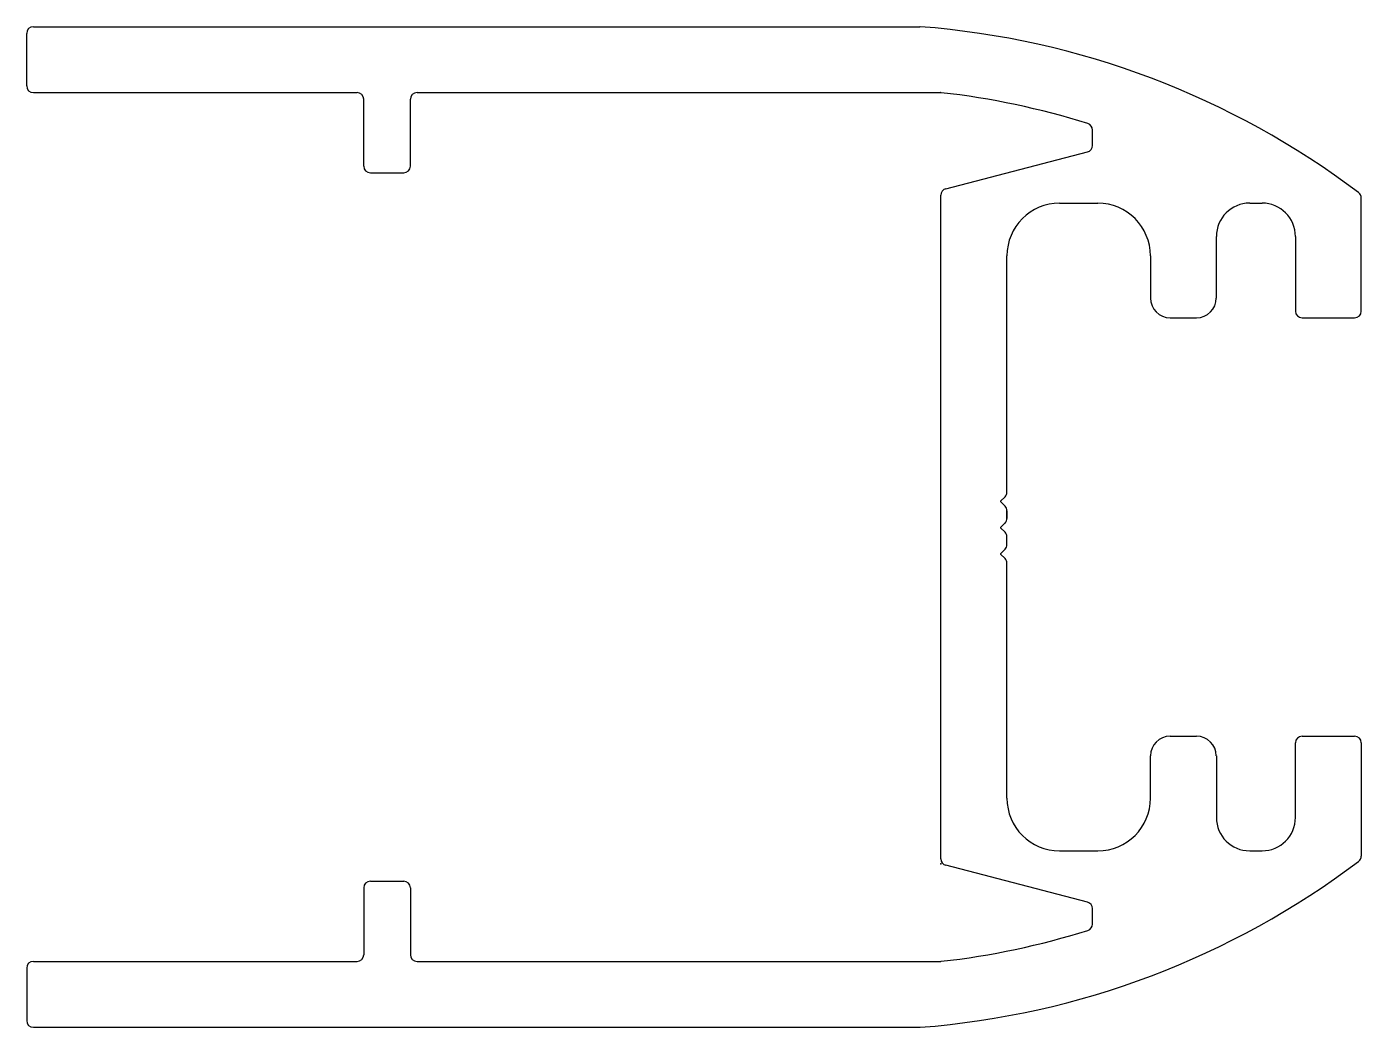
# Model space of a CAD drawing. Header units: inches. Extents: x -25.6 to 25.2, y 0.1 to 38.2.
import ezdxf

# ---------------------------------------------------------------- set-up
doc = ezdxf.new("R2010")
doc.units = ezdxf.units.IN
doc.header["$MEASUREMENT"] = 0
for name, color, linetype in [('1', 7, 'Continuous'), ('5', 7, 'Continuous'), ('DWG', 7, 'Continuous')]:
    doc.layers.add(name, color=color, linetype=linetype)

msp = doc.modelspace()

# ---------------------------------------------------------------- linework, layer by layer
at = {"color": 7, "linetype": 'Continuous'}
for p, q in [((-25.628, 35.908), (-25.628, 37.911)), ((-12.801, 32.857), (-12.801, 35.4)), ((-11.024, 32.857), (-11.024, 35.4)), ((-12.801, 5.374), (-12.801, 2.831)), ((-11.024, 5.374), (-11.024, 2.831)), ((-25.628, 2.323), (-25.628, 0.319))]:
    msp.add_line(p, q, dxfattribs=at)
at = {"layer": '1', "color": 7, "linetype": 'Continuous'}
for p, q in [((-25.374, 38.165), (8.366, 38.165)), ((-10.77, 35.654), (9.155, 35.654)), ((14.942, 33.643), (14.942, 34.231)), ((9.359, 31.995), (14.752, 33.397)), ((9.169, 6.481), (9.169, 31.749)), ((14.752, 4.833), (9.359, 6.236)), ((14.942, 3.999), (14.942, 4.587)), ((-10.77, 2.577), (9.155, 2.577)), ((-25.374, 0.065), (8.366, 0.065))]:
    msp.add_line(p, q, dxfattribs=at)
for centre, radius, start, end in [((-25.374, 37.911), 0.254, 90, 180), ((8.366, 37.911), 0.254, 85.5994, 90), ((5.953, 6.549), 31.709, 52.9211, 85.5994), ((-25.374, 35.908), 0.254, 180, 270), ((-13.055, 35.4), 0.254, 0, 90), ((-10.77, 35.4), 0.254, 90, 180), ((9.155, 35.4), 0.254, 83.6665, 90), ((5.953, 6.549), 29.282, 72.4878, 83.6665), ((14.688, 34.231), 0.254, 0, 72.4878), ((14.688, 33.643), 0.254, 284.5798, 0), ((-12.547, 32.857), 0.254, 180, 270), ((-11.278, 32.857), 0.254, 270, 0), ((9.423, 31.749), 0.254, 104.5798, 180), ((24.918, 31.644), 0.254, 0, 52.9211), ((13.69, 29.439), 2.007, 90, 180), ((15.139, 29.439), 2.007, 0, 90), ((20.924, 30.176), 1.27, 90, 180), ((21.393, 30.176), 1.27, 0, 90), ((17.898, 27.834), 0.752, 180, 270), ((18.901, 27.834), 0.752, 270, 0), ((22.917, 27.335), 0.254, 180, 270), ((24.918, 27.335), 0.254, 270, 0), ((17.898, 10.397), 0.752, 90, 180), ((18.901, 10.397), 0.752, 0, 90), ((22.917, 10.895), 0.254, 90, 180), ((24.918, 10.895), 0.254, 0, 90), ((13.69, 8.791), 2.007, 180, 270), ((15.139, 8.791), 2.007, 270, 0), ((20.924, 8.055), 1.27, 180, 270), ((21.393, 8.055), 1.27, 270, 0), ((5.953, 31.682), 31.709, 274.4006, 307.0789), ((9.423, 6.481), 0.254, 180, 255.4202), ((24.918, 6.587), 0.254, 307.0789, 0), ((-12.547, 5.374), 0.254, 90, 180), ((-11.278, 5.374), 0.254, 0, 90), ((14.688, 4.587), 0.254, 0, 75.4202), ((5.953, 31.682), 29.282, 276.3335, 287.5122), ((14.688, 3.999), 0.254, 287.5122, 0), ((-25.374, 2.323), 0.254, 90, 180), ((-13.055, 2.831), 0.254, 270, 0), ((-10.77, 2.831), 0.254, 180, 270), ((9.155, 2.831), 0.254, 270, 276.3335), ((-25.374, 0.319), 0.254, 180, 270), ((8.366, 0.319), 0.254, 270, 274.4006)]:
    msp.add_arc(centre, radius, start, end, dxfattribs=at)
at = {"layer": '1', "color": 7}
msp.add_point((9.169, 6.285), dxfattribs=at)
at = {"layer": '5', "color": 7, "linetype": 'Continuous'}
for p, q in [((11.684, 20.444), (11.684, 29.439)), ((11.439, 20.097), (11.611, 20.268)), ((11.611, 19.914), (11.439, 20.085)), ((11.684, 19.444), (11.684, 19.737)), ((11.684, 19.737), (11.684, 19.444)), ((11.684, 19.444), (11.684, 19.737)), ((11.684, 19.737), (11.684, 19.444)), ((11.684, 19.444), (11.684, 19.737)), ((11.684, 19.444), (11.684, 19.444)), ((11.439, 19.097), (11.611, 19.268)), ((11.611, 18.914), (11.439, 19.085)), ((11.684, 18.444), (11.684, 18.737)), ((11.439, 18.097), (11.611, 18.268)), ((11.611, 17.914), (11.439, 18.085)), ((11.684, 8.791), (11.684, 17.737)), ((11.684, 17.737), (11.684, 17.737)), ((11.684, 17.737), (11.684, 17.737))]:
    msp.add_line(p, q, dxfattribs=at)
for centre, radius, start, end in [((11.434, 20.444), 0.25, 315, 0), ((11.445, 20.091), 0.008, 135, 225), ((11.434, 19.737), 0.25, 0, 45), ((11.434, 19.444), 0.25, 315, 360), ((11.445, 19.091), 0.008, 135, 225), ((11.434, 18.737), 0.25, 360, 45), ((11.434, 18.444), 0.25, 315, 360), ((11.445, 18.091), 0.008, 135, 225), ((11.434, 17.737), 0.25, 360, 45)]:
    msp.add_arc(centre, radius, start, end, dxfattribs=at)
at = {"layer": 'DWG', "color": 7, "linetype": 'Continuous'}
for p, q in [((-25.374, 35.654), (-13.055, 35.654)), ((-12.547, 32.603), (-11.278, 32.603)), ((25.172, 27.335), (25.172, 31.644)), ((13.69, 31.446), (15.139, 31.446)), ((20.924, 31.446), (21.393, 31.446)), ((19.654, 27.834), (19.654, 30.176)), ((22.663, 30.176), (22.663, 27.335)), ((17.145, 29.439), (17.145, 27.834)), ((17.898, 27.081), (18.901, 27.081)), ((22.917, 27.081), (24.918, 27.081)), ((17.898, 11.149), (18.901, 11.149)), ((22.663, 8.055), (22.663, 10.895)), ((22.917, 11.149), (24.918, 11.149)), ((25.172, 10.895), (25.172, 6.587)), ((17.145, 8.791), (17.145, 10.397)), ((19.654, 10.397), (19.654, 8.055)), ((13.69, 6.785), (15.139, 6.785)), ((20.924, 6.785), (21.393, 6.785)), ((-12.547, 5.628), (-11.278, 5.628)), ((-25.374, 2.577), (-13.055, 2.577))]:
    msp.add_line(p, q, dxfattribs=at)

doc.saveas('drawing.dxf')
